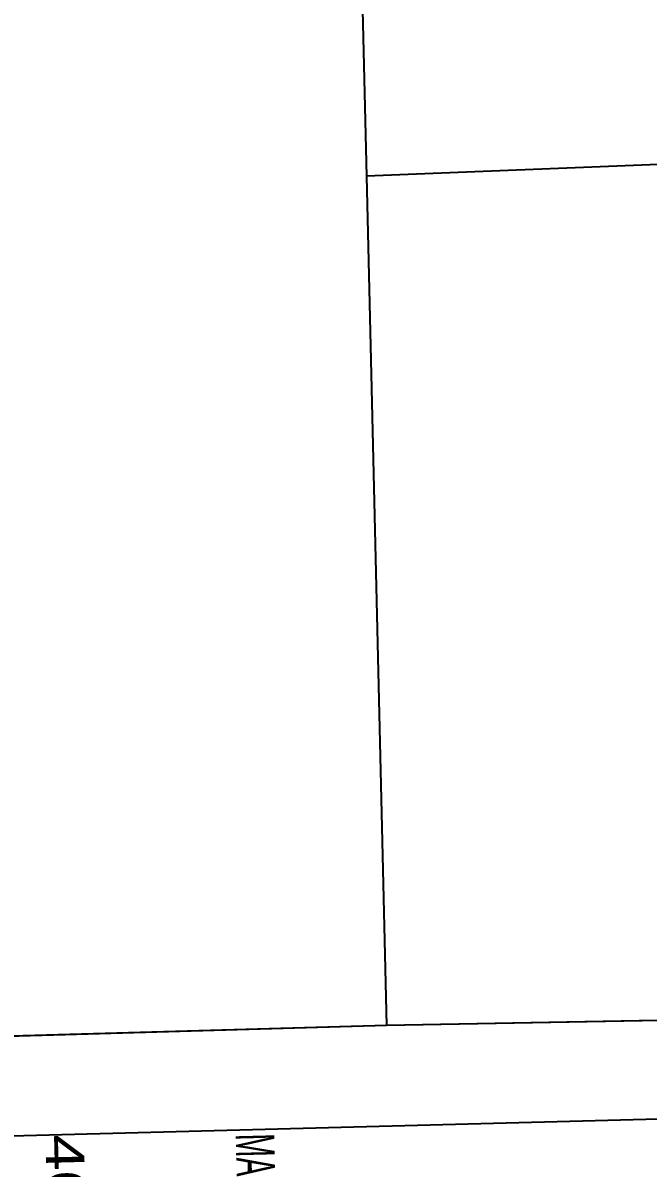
# Model space of a CAD drawing. Header units: metres. Extents: x 668617 to 675126, y 2286318 to 2293677.
# Drawn here: x 669552.83 to 669578.77, y 2287223.79 to 2287271.26 of the extents above; entities that cross this region are included whole.
import ezdxf
from ezdxf.enums import TextEntityAlignment as Align

# ---------------------------------------------------------------- set-up
doc = ezdxf.new("R2010")
doc.units = ezdxf.units.M
doc.header["$MEASUREMENT"] = 0
for name, color, linetype in [('DMTG-PB-BANQUETAS', 251, 'Continuous'), ('DMTG-PB-LOTIFICACION', 253, 'Continuous'), ('DMTG-PB-MANZANAS', 251, 'Continuous'), ('DMTG-SH-LEYENDA VELOCIDAD', 252, 'Continuous')]:
    doc.layers.add(name, color=color, linetype=linetype)
doc.styles.add('Arial', font='arial.ttf')

# ---------------------------------------------------------------- blocks, each defined once
blk = doc.blocks.new('*U185')
at = {"layer": 'DMTG-SH-LEYENDA VELOCIDAD', "style": 'Arial', "width": 0.527321}
blk.add_text('MAX', height=1.6, dxfattribs=at).set_placement((0.148, 7.915), (2.702, 7.915), align=Align.FIT)
at = {"layer": 'DMTG-SH-LEYENDA VELOCIDAD', "style": 'Arial', "width": 0.593548}
blk.add_attdef('VEL', text='', height=1.6, dxfattribs=at).set_placement((0.235, 0.019), (2.742, 0.019), align=Align.FIT)

msp = doc.modelspace()

# ---------------------------------------------------------------- linework, layer by layer
at = {"layer": 'DMTG-PB-BANQUETAS'}
msp.add_lwpolyline([(669604.45263, 2287229.71368), (669604.47218, 2287229.24653), (669604.41875, 2287228.78191), (669604.29242, 2287228.33183), (669604.09728, 2287227.90626), (669603.83741, 2287227.51816), (669603.51986, 2287227.1745), (669603.15272, 2287226.8852), (669602.74402, 2287226.65721), (669602.30482, 2287226.49645), (669601.84615, 2287226.40683), (669515.46216, 2287224.15238)], dxfattribs=at)
at = {"layer": 'DMTG-PB-LOTIFICACION'}
for p, q in [((669566.89113, 2287272.77803), (669567.07826, 2287264.90853)), ((669601.18954, 2287266.26347), (669567.07826, 2287264.90853)), ((669567.07826, 2287264.90853), (669567.91551, 2287229.70043)), ((669601.99336, 2287230.32526), (669567.91551, 2287229.70043)), ((669567.91551, 2287229.70043), (669516.331, 2287228.23117))]:
    msp.add_line(p, q, dxfattribs=at)
at = {"layer": 'DMTG-PB-MANZANAS'}
msp.add_lwpolyline([(669600.43413, 2287316.59254), (669600.59284, 2287298.20238), (669601.18954, 2287266.26347), (669601.99336, 2287230.32526), (669567.91551, 2287229.70043), (669516.331, 2287228.23117), (669516.58276, 2287272.21423), (669516.60735, 2287275.8145), (669516.67348, 2287286.06525), (669516.73175, 2287295.81593), (669516.83872, 2287315.21727), (669537.58742, 2287315.59545), (669545.89702, 2287315.72076), (669569.9358, 2287316.09293)], close=True, dxfattribs=at)

# ---------------------------------------------------------------- block references
at = {"layer": 'DMTG-SH-LEYENDA VELOCIDAD'}
ref = msp.add_blockref('*U185', (669553.73769, 2287225.1544), dxfattribs=dict(at, rotation=271.4542661524098))
ref.add_attrib('VEL', '40', dxfattribs={"height": 1.6, "rotation": 271.454266, "style": 'Arial', "width": 1.206651}).set_placement((669553.75671, 2287225.1668), (669553.83285, 2287222.16777), align=Align.FIT)

doc.saveas('drawing.dxf')
